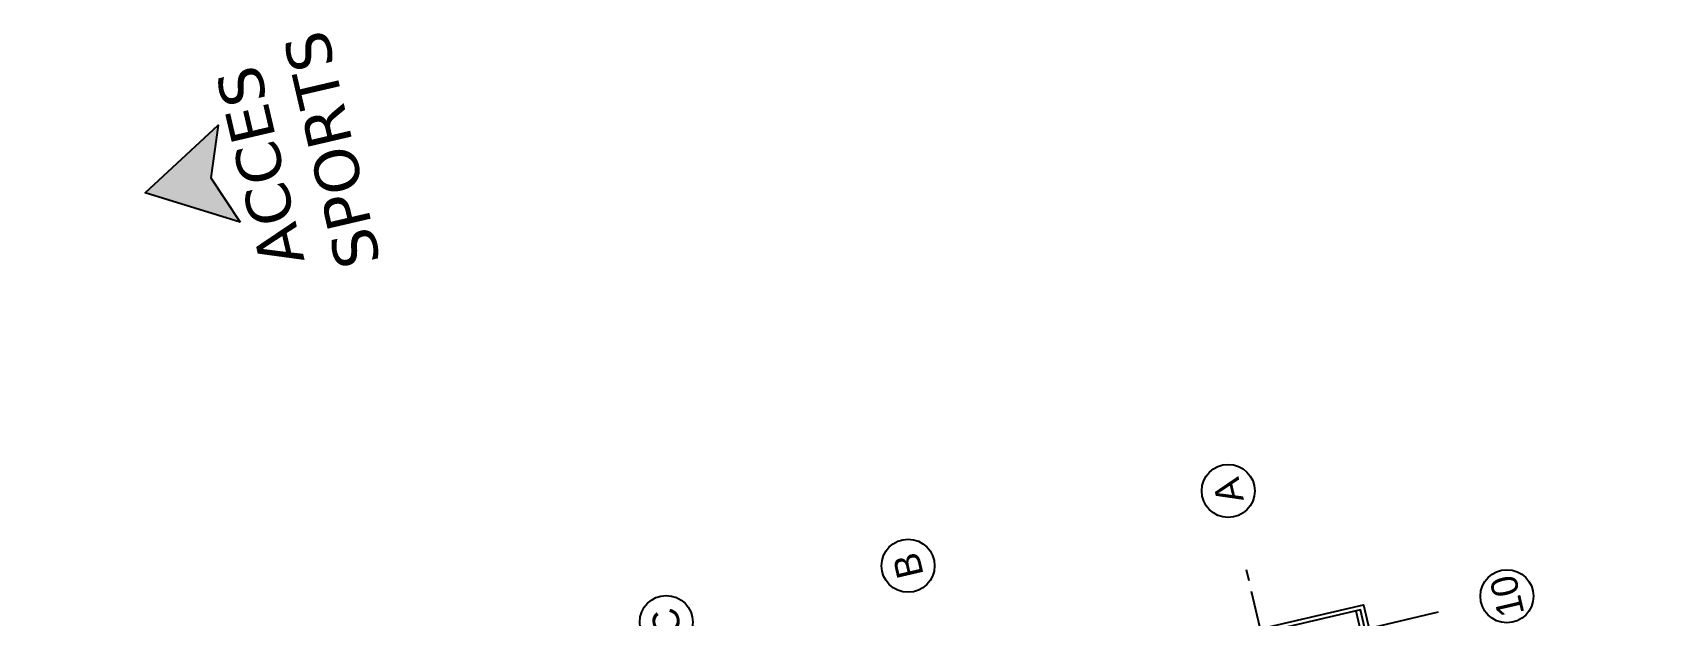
# Model space of a CAD drawing. Header units: metres. Extents: x 595893 to 596105, y 139631 to 139768.
# Drawn here: x 596072.08 to 596090.39, y 139729.77 to 139736.36 of the extents above; entities that cross this region are included whole.
import ezdxf
from ezdxf.enums import TextEntityAlignment as Align

# ---------------------------------------------------------------- set-up
doc = ezdxf.new("R2010")
doc.units = ezdxf.units.M
doc.header["$MEASUREMENT"] = 0
doc.linetypes.add('AXES2', pattern=[1.125, 0.75, -0.125, 0.125, -0.125])
for name, color, linetype in [('00-AXE-0.00', 14, 'AXES2'), ('01-DOUBLAGE-0.0x', 6, 'Continuous'), ('01-ISOL-0.08', 43, 'ISOLATION'), ('06-SYMB-DIVERS-0.20', 20, 'Continuous'), ('06-TXT-DIVERS-2-02.20', 5, 'Continuous')]:
    doc.layers.add(name, color=color, linetype=linetype)
doc.styles.add('locaux 200', font='verdana.ttf', dxfattribs={"height": 0.35})
doc.styles.get("Standard").update_dxf_attribs({"font": 'arial.ttf'})
doc.linetypes.add('ISOLATION', pattern='A,0.0001,-0.1,[134,ltypeshp.shx,S=0.1,R=0,X=-0.1,Y=0],-0.2,[134,ltypeshp.shx,S=0.1,R=180,X=0.1,Y=0],-0.1', length=0.4001)

# ---------------------------------------------------------------- blocks, each defined once
blk = doc.blocks.new('A$C69772187')
at = {"layer": '06-SYMB-DIVERS-0.20'}
h = blk.add_hatch(color=256, dxfattribs=at)
h.dxf.hatch_style = 1
h.paths.add_polyline_path([(-3.887, 2.267), (0, 0), (-3.907, -2.233), (-3.053, 0.014)])
blk.add_lwpolyline([(-3.887, 2.267), (0, 0), (-3.907, -2.233), (-3.053, 0.014), (-3.887, 2.267)], dxfattribs=at)

msp = doc.modelspace()

# ---------------------------------------------------------------- linework, layer by layer
at = {"layer": '00-AXE-0.00'}
for p, q in [((596099.828, 139670.147), (596085.783, 139730.398)), ((596087.975, 139729.806), (596072.078, 139726.1))]:
    msp.add_line(p, q, dxfattribs=at)
at = {"layer": '00-AXE-0.00', "linetype": 'Continuous'}
for centre in [(596085.602, 139731.178), (596081.981, 139730.333), (596088.754, 139729.987), (596079.247, 139729.696)]:
    msp.add_circle(centre, 0.3, dxfattribs=at)
at = {"layer": '01-DOUBLAGE-0.0x'}
msp.add_lwpolyline([(596087.176, 139729.491), (596087.096, 139729.832), (596085.148, 139729.378), (596085.137, 139729.426), (596087.133, 139729.892), (596087.224, 139729.502)], close=True, dxfattribs=at)
at = {"layer": '01-ISOL-0.08', "ltscale": 0.1}
msp.add_line((596087.127, 139729.479), (596087.047, 139729.82), dxfattribs=at)

# ---------------------------------------------------------------- block references
at = {"layer": '06-TXT-DIVERS-2-02.20', "xscale": 0.25, "yscale": 0.25, "zscale": 0.25, "rotation": 193.1212703841145}
msp.add_blockref('A$C69772187', (596073.353, 139734.55), dxfattribs=at)

# ---------------------------------------------------------------- texts
at = {"layer": '00-AXE-0.00'}
for s, p in [('A', (596085.602, 139731.178)), ('B', (596081.981, 139730.333)), ('10', (596088.754, 139729.987)), ('C', (596079.247, 139729.696))]:
    msp.add_text(s, height=0.3, rotation=103.1213, dxfattribs=at).set_placement(p, align=Align.MIDDLE_CENTER)
at = {"layer": '06-TXT-DIVERS-2-02.20', "insert": (596075.064, 139734.942), "char_height": 0.5, "width": 10.2052, "attachment_point": 5, "rotation": 103.1213, "style": 'locaux 200'}
msp.add_mtext('ACCES\\PSPORTS', dxfattribs=at)

doc.saveas('drawing.dxf')
